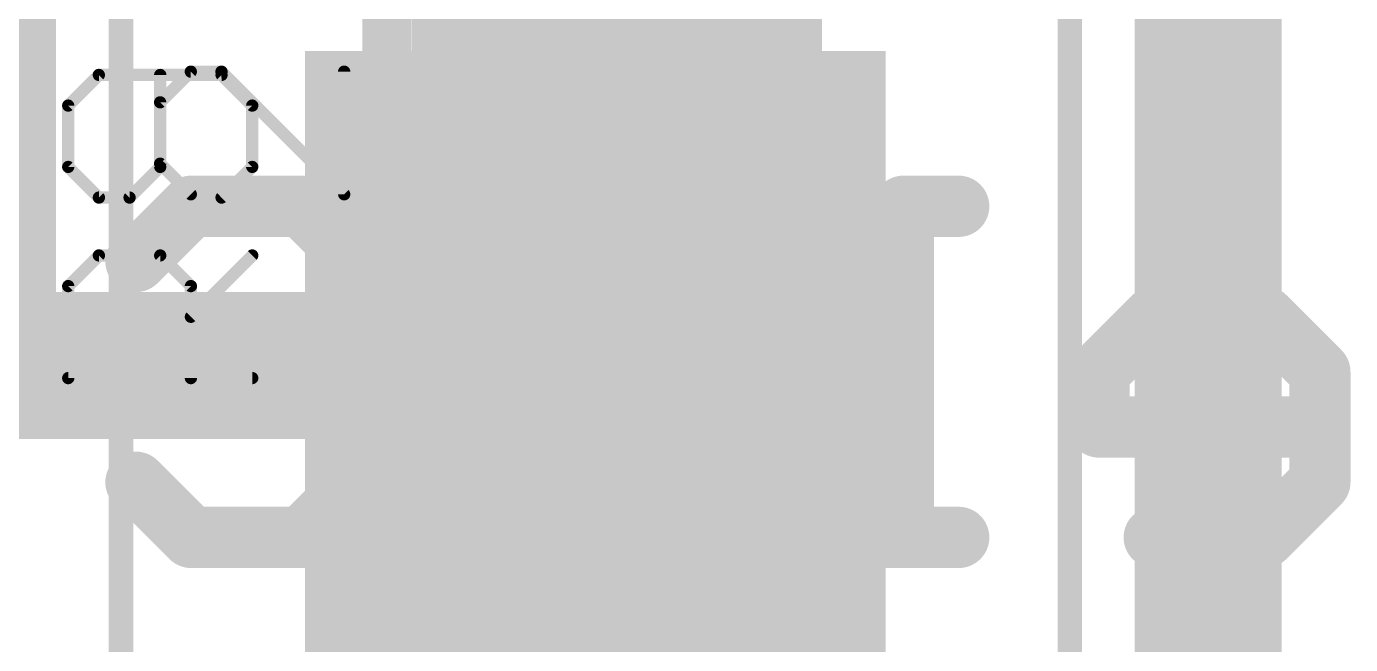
# Model space of a CAD drawing. Extents: x 0 to 108, y -11 to 13.
# Drawn here: x 7.711 to 10.455, y 3.27 to 4.552 of the extents above; entities that cross this region are included whole.
import ezdxf

# ---------------------------------------------------------------- set-up
doc = ezdxf.new("R2010")
doc.units = 0
for name, color, linetype in [('1', 12, 'CONTINUOUS'), ('21', 41, 'CONTINUOUS'), ('22', 40, 'CONTINUOUS'), ('25', 253, 'CONTINUOUS'), ('27', 1, 'CONTINUOUS'), ('29', 253, 'CONTINUOUS'), ('31', 4, 'CONTINUOUS'), ('35', 253, 'CONTINUOUS'), ('39', 12, 'CONTINUOUS'), ('51', 53, 'CONTINUOUS')]:
    doc.layers.add(name, color=color, linetype=linetype)

# ---------------------------------------------------------------- blocks, each defined once
blk = doc.blocks.new('RECT')
blk.add_solid([(-0.5, -0.5), (0.5, -0.5), (-0.5, 0.5), (0.5, 0.5)])

msp = doc.modelspace()

# ---------------------------------------------------------------- linework, layer by layer
at = {"layer": '1', "const_width": 0.3048}
for points in [[(7.62, 3.849), (7.62, 10.16)], [(10.16, 2.54), (10.16, 5.334)], [(6.35, 3.849), (7.62, 3.849)], [(7.62, 3.849), (8.89, 3.849)], [(8.89, 1.27), (8.89, 3.849)]]:
    msp.add_lwpolyline(points, dxfattribs=at)
at = {"layer": '1', "const_width": 0.1524}
for points in [[(7.62, 3.7728, 1), (7.62, 3.9252)], [(8.9662, 3.849, 1), (8.8138, 3.849)], [(8.89, 3.7728, 1), (8.89, 3.9252)], [(7.5438, 3.849, 1), (7.6962, 3.849)]]:
    msp.add_lwpolyline(points, format="xyb", dxfattribs=at)
at = {"layer": '21', "const_width": 0.2032}
msp.add_lwpolyline([(10.16, 0), (10.16, 3.81)], dxfattribs=at)
at = {"layer": '21', "const_width": 0.1016}
msp.add_lwpolyline([(10.2108, 3.81, 1), (10.1092, 3.81)], format="xyb", dxfattribs=at)
at = {"layer": '22', "const_width": 0.127}
for points in [[(7.9379, 4.0645), (8.0523, 4.1789)], [(8.0523, 4.1789), (8.2811, 4.1789)], [(8.2811, 4.1789), (8.3955, 4.0645)], [(9.6428, 4.1789), (9.5284, 4.1789)], [(9.5284, 4.1789), (9.5284, 3.4925)], [(8.3955, 4.0645), (8.3955, 3.6069)], [(10.0481, 3.9501), (9.9337, 3.8357)], [(10.2769, 3.9501), (10.0481, 3.9501)], [(10.3913, 3.8357), (10.2769, 3.9501)], [(9.9337, 3.8357), (9.9337, 3.7213)], [(10.3913, 3.6069), (10.3913, 3.8357)], [(9.9337, 3.7213), (10.3913, 3.7213)], [(8.0523, 3.4925), (7.9379, 3.6069)], [(8.3955, 3.6069), (8.2811, 3.4925)], [(10.2769, 3.4925), (10.3913, 3.6069)], [(8.2811, 3.4925), (8.0523, 3.4925)], [(9.6428, 3.4925), (9.414, 3.4925)], [(10.0481, 3.4925), (10.2769, 3.4925)]]:
    msp.add_lwpolyline(points, dxfattribs=at)
at = {"layer": '22', "const_width": 0.0635}
for points in [[(8.0523, 4.2106, 1), (8.0523, 4.1471)], [(8.0747, 4.1564, 1), (8.0298, 4.2013)], [(8.3035, 4.2013, 1), (8.2586, 4.1564)], [(8.2811, 4.1471, 1), (8.2811, 4.2106)], [(9.5284, 4.2106, 1), (9.5284, 4.1471)], [(9.5602, 4.1789, 1), (9.4967, 4.1789)], [(9.6428, 4.1471, 1), (9.6428, 4.2106)], [(7.9154, 4.0869, 1), (7.9603, 4.042)], [(8.4272, 4.0645, 1), (8.3637, 4.0645)], [(8.373, 4.042, 1), (8.4179, 4.0869)], [(10.0481, 3.9818, 1), (10.0481, 3.9183)], [(10.0705, 3.9276, 1), (10.0256, 3.9725)], [(10.2993, 3.9725, 1), (10.2544, 3.9276)], [(10.2769, 3.9183, 1), (10.2769, 3.9818)], [(9.9654, 3.8357, 1), (9.9019, 3.8357)], [(10.423, 3.8357, 1), (10.3595, 3.8357)], [(9.9112, 3.8581, 1), (9.9561, 3.8132)], [(10.3688, 3.8132, 1), (10.4137, 3.8581)], [(9.9337, 3.753, 1), (9.9337, 3.6895)], [(10.3913, 3.6895, 1), (10.3913, 3.753)], [(9.9019, 3.7213, 1), (9.9654, 3.7213)], [(7.9603, 3.6293, 1), (7.9154, 3.5844)], [(8.4179, 3.5844, 1), (8.373, 3.6293)], [(10.4137, 3.5844, 1), (10.3688, 3.6293)], [(8.3637, 3.6069, 1), (8.4272, 3.6069)], [(10.3595, 3.6069, 1), (10.423, 3.6069)], [(8.0523, 3.5243, 1), (8.0523, 3.4607)], [(8.0298, 3.47, 1), (8.0747, 3.515)], [(8.2586, 3.515, 1), (8.3035, 3.47)], [(8.2811, 3.4607, 1), (8.2811, 3.5243)], [(9.414, 3.5243, 1), (9.414, 3.4607)], [(9.6428, 3.4607, 1), (9.6428, 3.5243)], [(10.0481, 3.5243, 1), (10.0481, 3.4607)], [(10.2544, 3.515, 1), (10.2993, 3.47)], [(10.2769, 3.4607, 1), (10.2769, 3.5243)], [(9.4967, 3.4925, 1), (9.5602, 3.4925)]]:
    msp.add_lwpolyline(points, format="xyb", dxfattribs=at)
at = {"layer": '25', "const_width": 0.0254}
for points in [[(7.861, 4.4511), (7.7975, 4.3876)], [(8.1152, 4.4511), (7.861, 4.4511)], [(7.9881, 4.2605), (7.9881, 4.4511)], [(8.1788, 4.3876), (8.1152, 4.4511)], [(7.7975, 4.3876), (7.7975, 4.2605)], [(8.1788, 4.2605), (8.1788, 4.3876)], [(7.7975, 4.2605), (7.861, 4.1969)], [(7.9246, 4.1969), (7.9881, 4.2605)], [(8.1152, 4.1969), (8.1788, 4.2605)], [(7.861, 4.1969), (7.9246, 4.1969)], [(7.7975, 4.0134), (7.861, 4.0769)], [(7.861, 4.0769), (7.9881, 4.0769)], [(7.9881, 4.0769), (8.0517, 4.0134)], [(8.0517, 3.9498), (8.1788, 4.0769)], [(7.7975, 3.8227), (7.7975, 4.0134)], [(8.0517, 4.0134), (8.0517, 3.8227)], [(8.1788, 3.8227), (7.7975, 3.8227)]]:
    msp.add_lwpolyline(points, dxfattribs=at)
at = {"layer": '25', "const_width": 0.0127}
for points in [[(7.861, 4.4575, 1), (7.861, 4.4448)], [(7.8655, 4.4466, 1), (7.8565, 4.4556)], [(7.9945, 4.4511, 1), (7.9818, 4.4511)], [(8.1197, 4.4556, 1), (8.1108, 4.4466)], [(8.1152, 4.4448, 1), (8.1152, 4.4575)], [(7.8038, 4.3876, 1), (7.7911, 4.3876)], [(7.793, 4.3921, 1), (7.802, 4.3831)], [(8.1852, 4.3876, 1), (8.1725, 4.3876)], [(8.1743, 4.3831, 1), (8.1833, 4.3921)], [(7.7911, 4.2605, 1), (7.8038, 4.2605)], [(7.802, 4.2649, 1), (7.793, 4.256)], [(7.9818, 4.2605, 1), (7.9945, 4.2605)], [(7.9926, 4.256, 1), (7.9836, 4.2649)], [(8.1725, 4.2605, 1), (8.1852, 4.2605)], [(8.1833, 4.256, 1), (8.1743, 4.2649)], [(7.861, 4.2033, 1), (7.861, 4.1906)], [(7.8565, 4.1924, 1), (7.8655, 4.2014)], [(7.9201, 4.2014, 1), (7.9291, 4.1924)], [(7.9246, 4.1906, 1), (7.9246, 4.2033)], [(8.1108, 4.2014, 1), (8.1197, 4.1924)], [(7.861, 4.0833, 1), (7.861, 4.0706)], [(7.8655, 4.0724, 1), (7.8565, 4.0814)], [(7.9926, 4.0814, 1), (7.9836, 4.0724)], [(7.9881, 4.0706, 1), (7.9881, 4.0833)], [(8.1833, 4.0724, 1), (8.1743, 4.0814)], [(7.8038, 4.0134, 1), (7.7911, 4.0134)], [(7.793, 4.0179, 1), (7.802, 4.0089)], [(8.058, 4.0134, 1), (8.0453, 4.0134)], [(8.0472, 4.0089, 1), (8.0562, 4.0179)], [(8.0472, 3.9543, 1), (8.0562, 3.9453)], [(7.7911, 3.8227, 1), (7.8038, 3.8227)], [(7.7975, 3.8291, 1), (7.7975, 3.8164)], [(8.0453, 3.8227, 1), (8.058, 3.8227)], [(8.1788, 3.8164, 1), (8.1788, 3.8291)]]:
    msp.add_lwpolyline(points, format="xyb", dxfattribs=at)
at = {"layer": '27', "const_width": 0.0254}
for points in [[(8.0515, 4.4579), (7.988, 4.3944)], [(8.1151, 4.4579), (8.0515, 4.4579)], [(8.3693, 4.2037), (8.1151, 4.4579)], [(8.3693, 4.4579), (8.3693, 4.2037)], [(7.988, 4.3944), (7.988, 4.2673)], [(7.988, 4.2673), (8.0515, 4.2037)]]:
    msp.add_lwpolyline(points, dxfattribs=at)
at = {"layer": '27', "const_width": 0.0127}
for points in [[(8.0515, 4.4643, 1), (8.0515, 4.4516)], [(8.056, 4.4534, 1), (8.047, 4.4624)], [(8.1196, 4.4624, 1), (8.1106, 4.4534)], [(8.1151, 4.4516, 1), (8.1151, 4.4643)], [(8.3757, 4.4579, 1), (8.363, 4.4579)], [(7.9943, 4.3944, 1), (7.9816, 4.3944)], [(7.9835, 4.3989, 1), (7.9925, 4.3899)], [(7.9816, 4.2673, 1), (7.9943, 4.2673)], [(7.9925, 4.2717, 1), (7.9835, 4.2628)], [(8.047, 4.1992, 1), (8.056, 4.2082)], [(8.363, 4.2037, 1), (8.3757, 4.2037)], [(8.3648, 4.1992, 1), (8.3738, 4.2082)]]:
    msp.add_lwpolyline(points, format="xyb", dxfattribs=at)
at = {"layer": '39', "const_width": 0.0508}
for points in [[(7.907, 3.226), (7.907, 6.172)], [(9.873, 6.172), (9.873, 3.226)]]:
    msp.add_lwpolyline(points, dxfattribs=at)
at = {"layer": '51', "const_width": 0.1016}
for points in [[(8.458, 4.343), (8.458, 5.055)], [(9.309, 4.343), (9.309, 5.055)]]:
    msp.add_lwpolyline(points, dxfattribs=at)
at = {"layer": '51', "const_width": 0.0508}
for points in [[(8.4326, 4.343, 1), (8.4834, 4.343)], [(9.2836, 4.343, 1), (9.3344, 4.343)]]:
    msp.add_lwpolyline(points, format="xyb", dxfattribs=at)

# ---------------------------------------------------------------- block references
at = {"layer": '1', "xscale": 1.1, "rotation": 90}
msp.add_blockref('RECT', (8.89, 3.849), dxfattribs=at)
at = {"layer": '21', "xscale": 0.4572, "yscale": 0.762, "rotation": 90}
msp.add_blockref('RECT', (8.89, 4.699), dxfattribs=at)
at = {"layer": '29', "xscale": 1.3032, "yscale": 1.2032, "rotation": 90}
msp.add_blockref('RECT', (8.89, 3.849), dxfattribs=at)
at = {"layer": '31', "xscale": 1.1, "rotation": 90}
msp.add_blockref('RECT', (8.89, 3.849), dxfattribs=at)
at = {"layer": '35', "xscale": 0.3998, "yscale": 0.6, "rotation": 90}
msp.add_blockref('RECT', (8.89, 4.699), dxfattribs=at)
at = {"layer": '51', "xscale": 0.5001, "yscale": 0.95, "rotation": 90}
msp.add_blockref('RECT', (8.8849, 4.1109), dxfattribs=at)

doc.saveas('drawing.dxf')
